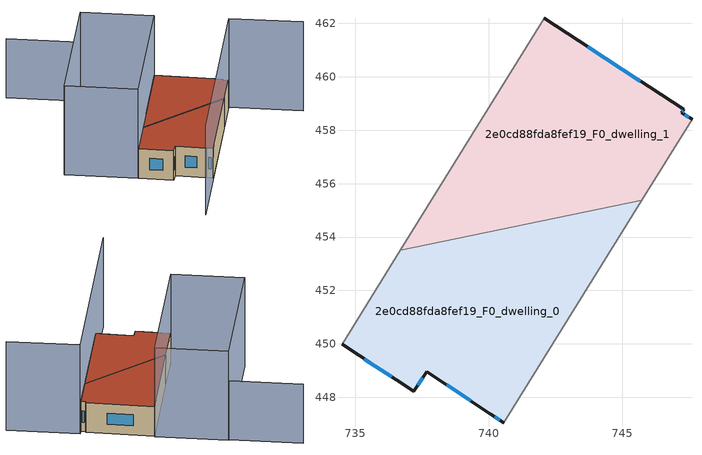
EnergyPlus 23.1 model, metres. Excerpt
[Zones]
2e0cd88fda8fef19_F0_dwelling_0
 floor ground (EU_floor_Construction): 745.73,455.38 740.56,447.04 740.06,447.37 737.67,448.95 737.19,448.22 734.5,449.98 736.68,453.5 z0
 wall outside (EU_wall_Construction): 734.5,449.98 737.19,448.22 737.67,448.95 740.06,447.37 740.56,447.04 z0:3
 wall adiabatic (EU_wall_Construction): 740.56,447.04 745.73,455.38 / 736.68,453.5 734.5,449.98 z0:3
 wall to 2e0cd88fda8fef19_F0_dwelling_1 (EU_wall_Construction): 745.73,455.38 736.68,453.5 z0:3
 window (EU_Window_Construction): 740.22,447.27 740.41,447.14 / 738.41,448.46 739.31,447.86 / 737.34,448.45 737.52,448.72 / 735.34,449.43 736.35,448.77 z0.93:2.07
 roof outside (EU_roof_Construction): 740.56,447.04 745.73,455.38 736.68,453.5 734.5,449.98 737.19,448.22 737.67,448.95 740.06,447.37 z3
2e0cd88fda8fef19_F0_dwelling_1
 floor ground (EU_floor_Construction): 747.3,458.78 747.22,458.65 747.6,458.41 745.73,455.38 736.68,453.5 742.07,462.2 z0
 wall outside (EU_wall_Construction): 747.6,458.41 747.22,458.65 747.3,458.78 742.07,462.2 z0:3
 wall adiabatic (EU_wall_Construction): 745.73,455.38 747.6,458.41 / 742.07,462.2 736.68,453.5 z0:3
 window (EU_Window_Construction): 747.48,458.48 747.34,458.57 / 745.67,459.84 743.7,461.13 / 747.24,458.69 747.27,458.74 z0.93:2.07
 roof outside (EU_roof_Construction): 745.73,455.38 747.6,458.41 747.22,458.65 747.3,458.78 742.07,462.2 736.68,453.5 z3
shading: 730.69,469.3 736.39,465.77 z0:6; 736.78,440.93 747.87,458.83 / 747.87,458.83 753.57,455.3 / 742.1,462.26 734.5,449.98 / 734.5,449.98 728.8,453.51 / 728.8,453.51 736.4,465.79 / 736.4,465.79 742.1,462.26 z0:9
[Building]
EU S2 Campaign: North Axis=0; Terrain=City; Solar Distribution=FullExterior
[Site:Location]
Montreal-Trudeau.Intl.AP: Latitude=45.4667; Longitude=-73.75; Time Zone=-5; Elevation=36
[SizingPeriod:WeatherFileDays]
AnnualSizingPeriod: Begin Month=1; Begin Day of Month=1; End Month=12; End Day of Month=31; Day of Week for Start Day=Monday; Use Weather File Daylight Saving Period=No; Use Weather File Rain and Snow Indicators=No
[MATERIAL]
EU_InternalMass_Material: Roughness=MediumRough; Thickness=0.1; Conductivity=1; Density=1800; Specific Heat=900; Thermal Absorptance=0.9; Solar Absorptance=0.7; Visible Absorptance=0.7
[MATERIAL:NOMASS] Roughness=MediumRough; Thermal Absorptance=0.9; Solar Absorptance=0.7; Visible Absorptance=0.7
Name | Thermal Resistance
EU_wall_NoMass; EU_floor_NoMass | 1.36485
EU_roof_NoMass | 2.55992
[WINDOWMATERIAL:SIMPLEGLAZINGSYSTEM]
EU_Window_SimpleGlazing: UFactor=3.92339; Solar Heat Gain Coefficient=0.8; Visible Transmittance=0.8
[CONSTRUCTION]
EU_wall_Construction: EU_wall_NoMass
EU_roof_Construction: EU_roof_NoMass
EU_floor_Construction: EU_floor_NoMass
EU_Window_Construction: EU_Window_SimpleGlazing
EU_InternalMass_Construction: EU_InternalMass_Material
[ZONE] Type=1; Multiplier=1; Ceiling Height=autocalculate; Floor Area=autocalculate; Part of Total Floor Area=Yes
Name | Volume
2e0cd88fda8fef19_F0_dwelling_0 | 139.924
2e0cd88fda8fef19_F0_dwelling_1 | 139.927
[INTERNALMASS] Construction=EU_InternalMass_Construction
Name | Zone or ZoneList | Surface Area
2e0cd88fda8fef19_F0_dwelling_0_EU_InternalMass | 2e0cd88fda8fef19_F0_dwelling_0 | 46.6411
2e0cd88fda8fef19_F0_dwelling_1_EU_InternalMass | 2e0cd88fda8fef19_F0_dwelling_1 | 46.6422
[OTHEREQUIPMENT] Fuel Type=Electricity; Design Level Calculation Method=Watts/Area; Power per Zone Floor Area=1; Fraction Latent=0; Fraction Radiant=0; Fraction Lost=0; Carbon Dioxide Generation Rate=0; EndUse Subcategory=EU_Step8_InternalGains
Name | Zone or ZoneList or Space or SpaceList | Schedule
EU_Step8_InternalGain_2e0cd88fda8fef19_F0_dwelling_0_f000 | 2e0cd88fda8fef19_F0_dwelling_0 | EU_Step8_GainSchedule_2e0cd88fda8fef19_F0_dwelling_0_f000
EU_Step8_InternalGain_2e0cd88fda8fef19_F0_dwelling_1_f000 | 2e0cd88fda8fef19_F0_dwelling_1 | EU_Step8_GainSchedule_2e0cd88fda8fef19_F0_dwelling_1_f000
[ZONEVENTILATION:DESIGNFLOWRATE] Schedule=EU_AlwaysOn; Design Flow Rate Calculation Method=AirChanges/Hour; Air Changes per Hour=0.860309; Ventilation Type=Natural; Fan Pressure Rise=0; Fan Total Efficiency=1; Constant Term Coefficient=1; Temperature Term Coefficient=0; Velocity Term Coefficient=0; Velocity Squared Term Coefficient=0; Minimum Indoor Temperature=-100; Maximum Indoor Temperature=100; Delta Temperature=-100; Minimum Outdoor Temperature=-100; Maximum Outdoor Temperature=100; Maximum Wind Speed=40
Name | Zone or ZoneList or Space or SpaceList
EU_ConstantAir_2e0cd88fda8fef19_F0_dwelling_0 | 2e0cd88fda8fef19_F0_dwelling_0
EU_ConstantAir_2e0cd88fda8fef19_F0_dwelling_1 | 2e0cd88fda8fef19_F0_dwelling_1
[HVACTEMPLATE:THERMOSTAT] Constant Heating Setpoint=20; Constant Cooling Setpoint=50
EU_HeatOnly_2e0cd88fda8fef19_F0_dwelling_0; EU_HeatOnly_2e0cd88fda8fef19_F0_dwelling_1
[HVACTEMPLATE:ZONE:IDEALLOADSAIRSYSTEM] System Availability Schedule=EU_AlwaysOn; Maximum Heating Supply Air Temperature=50; Minimum Cooling Supply Air Temperature=13; Maximum Heating Supply Air Humidity Ratio=0.0156; Minimum Cooling Supply Air Humidity Ratio=0.0077; Heating Limit=NoLimit; Cooling Limit=NoLimit; Heating Availability Schedule=EU_AlwaysOn; Cooling Availability Schedule=EU_CoolingOff; Dehumidification Control Type=ConstantSensibleHeatRatio; Cooling Sensible Heat Ratio=0.7; Dehumidification Setpoint=60; Humidification Control Type=None; Humidification Setpoint=30; Outdoor Air Method=None; Outdoor Air Flow Rate per Person=0.00944; Outdoor Air Flow Rate per Zone Floor Area=0; Outdoor Air Flow Rate per Zone=0; Demand Controlled Ventilation Type=None; Outdoor Air Economizer Type=NoEconomizer; Heat Recovery Type=None; Sensible Heat Recovery Effectiveness=0.7; Latent Heat Recovery Effectiveness=0.65
Name | Template Thermostat
2e0cd88fda8fef19_F0_dwelling_0 | EU_HeatOnly_2e0cd88fda8fef19_F0_dwelling_0
2e0cd88fda8fef19_F0_dwelling_1 | EU_HeatOnly_2e0cd88fda8fef19_F0_dwelling_1
[SIZING:ZONE] Zone Cooling Design Supply Air Temperature Input Method=SupplyAirTemperature; Zone Cooling Design Supply Air Temperature=13; Zone Heating Design Supply Air Temperature Input Method=SupplyAirTemperature; Zone Heating Design Supply Air Temperature=50; Zone Cooling Design Supply Air Humidity Ratio=0.008; Zone Heating Design Supply Air Humidity Ratio=0.008; Cooling Design Air Flow Method=DesignDay; Cooling Design Air Flow Rate=0; Cooling Minimum Air Flow per Zone Floor Area=0.000762; Cooling Minimum Air Flow=0; Cooling Minimum Air Flow Fraction=0.2; Heating Design Air Flow Method=DesignDay; Heating Design Air Flow Rate=0; Heating Maximum Air Flow per Zone Floor Area=0.002032; Heating Maximum Air Flow=0.141576; Heating Maximum Air Flow Fraction=0.3; Account for Dedicated Outdoor Air System=No; Dedicated Outdoor Air System Control Strategy=NeutralSupplyAir; Dedicated Outdoor Air Low Setpoint Temperature for Design=autosize; Dedicated Outdoor Air High Setpoint Temperature for Design=autosize; Zone Load Sizing Method=Sensible Load Only No Latent Load; Zone Latent Cooling Design Supply Air Humidity Ratio Input Method=HumidityRatioDifference; Zone Cooling Design Supply Air Humidity Ratio Difference=0.005; Zone Latent Heating Design Supply Air Humidity Ratio Input Method=HumidityRatioDifference; Zone Humidification Design Supply Air Humidity Ratio Difference=0.005
2e0cd88fda8fef19_F0_dwelling_0; 2e0cd88fda8fef19_F0_dwelling_1
[SCHEDULE:CONSTANT]
Name | Hourly Value
EU_AlwaysOn | 1
EU_CoolingOff | 0
[SCHEDULE:FILE] Column Number=1; Rows to Skip at Top=0; Number of Hours of Data=8760; Column Separator=Comma; Interpolate to Timestep=No; Minutes per Item=60; Adjust Schedule for Daylight Savings=Yes
Name | File
EU_Step8_GainSchedule_2e0cd88fda8fef19_F0_dwelling_0_f000 | ../../schedules/2e0cd88fda8fef19/2e0cd88fda8fef19_F0_dwelling_0_f000_gain.csv
EU_Step8_GainSchedule_2e0cd88fda8fef19_F0_dwelling_1_f000 | ../../schedules/2e0cd88fda8fef19/2e0cd88fda8fef19_F0_dwelling_1_f000_gain.csv
